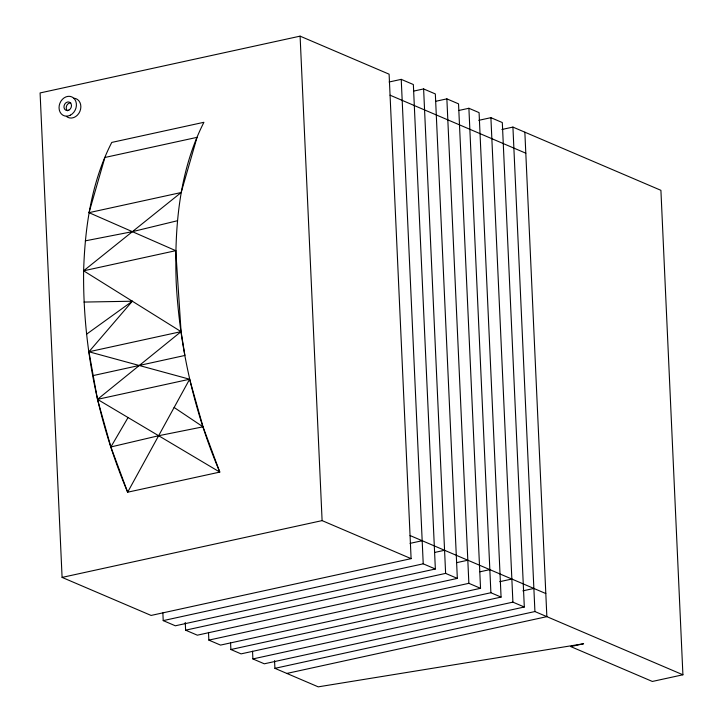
<?xml version="1.0" encoding="UTF-8"?>
<svg xmlns="http://www.w3.org/2000/svg" width="723" height="723" viewBox="0 0 723 723"><rect width="100%" height="100%" fill="white"/><g stroke="black" fill="none" stroke-linecap="round" stroke-linejoin="round"><path stroke-width="1.08" d="M84.031 302.069L132.345 301.22L88.929 351.767L189.625 379.232L127.646 492.209L110.881 446.959L97.478 399.358L181.075 331.64L83.624 270.8C84.989 226.841 91.45 181.952 111.767 142.422L203.913 122.295C178.979 171.342 174.37 227.763 176.177 281.943C179.566 347.23 194.27 411.893 219.792 472.092L127.646 492.209C98.165 422.422 82.711 346.606 83.624 270.8L181.148 192.535L197.036 137.352L104.898 157.478L89.001 212.661L175.77 250.673L181.075 331.64L184.898 355.454L93.204 375.562M128.061 417.542L110.881 446.959L158.635 435.725L203.027 426.832L219.792 472.092L97.478 399.358L88.929 351.767L181.075 331.64M86.507 334.225L132.345 301.22M177.433 220.732L132.381 231.667L85.287 240.858M300.099 36.15L40.09 92.942L62.088 577.406L151.098 615.436L411.107 558.644L389.11 74.18L300.099 36.15L322.106 520.614L411.107 558.644M389.11 82.006L401.229 79.358L413.357 84.537L435.354 569.001L175.346 625.793L163.217 620.614L162.865 612.914M413.701 91.089L423.615 88.929L435.336 93.936L457.334 578.4L197.325 635.183L185.603 630.176L185.26 622.476M435.852 101.265L446.868 98.861L458.536 103.85L480.533 588.314L220.524 645.097L208.857 640.117L208.504 632.408M458.978 110.438L468.893 108.269L479.078 112.625L501.075 597.09L241.066 653.872L230.881 649.525L230.583 642.928M478.78 120.325L490.899 117.677L502.313 122.549L524.311 607.013L264.302 663.804L252.887 658.933L252.544 651.224M89.001 212.661L181.148 192.535M501.907 129.489L512.923 127.085L660.912 190.321L682.91 674.785L652.345 681.455L570.7 646.57L583.606 643.75L318.237 686.85L274.912 668.341L274.559 660.632M83.624 270.8L175.77 250.673M97.478 399.358L189.625 379.232L203.027 426.832L174.135 407.474M62.088 577.406L322.106 520.614M410.058 543.371L422.178 540.723M434.65 552.453L444.564 550.284M163.217 620.614L423.226 563.823L435.354 569.001M456.8 562.63L467.817 560.217M185.603 630.176L445.621 573.393L457.334 578.4M479.927 571.803L489.842 569.634M208.857 640.117L468.865 583.325L480.533 588.314M499.738 581.681L511.857 579.042M230.881 649.525L490.89 592.733L501.075 597.09M522.856 590.854L533.872 588.441M252.887 658.933L512.905 602.142L524.311 607.013M274.912 668.341L534.921 611.55L682.91 674.785M286.841 673.438L546.859 616.647L524.853 132.182M390.059 95.192L525.811 153.195M410.058 535.544L545.811 593.547M512.923 127.085L534.921 611.55M490.899 117.677L512.905 602.142M468.893 108.269L490.89 592.733M446.868 98.861L468.865 583.325M423.615 88.929L445.621 573.393M401.229 79.358L423.226 563.823M73.999 98.22A10.194 8.387 -66.9 0 1 79.91 111.369A10.194 8.387 -66.9 0 1 66.353 116.367M67.474 110.773A4.419 3.633 -66.9 0 1 66.643 105.802A4.419 3.633 -66.9 0 1 70.782 102.91M70.402 115.165A10.194 8.387 -66.9 0 0 73.547 97.994A10.194 8.387 -66.9 0 0 59.232 105.54A10.194 8.387 -66.9 0 0 70.402 115.165M68.884 110.104A4.419 3.633 -66.9 0 0 70.248 102.666A4.419 3.633 -66.9 0 0 64.04 105.929A4.419 3.633 -66.9 0 0 68.884 110.104"/></g></svg>
